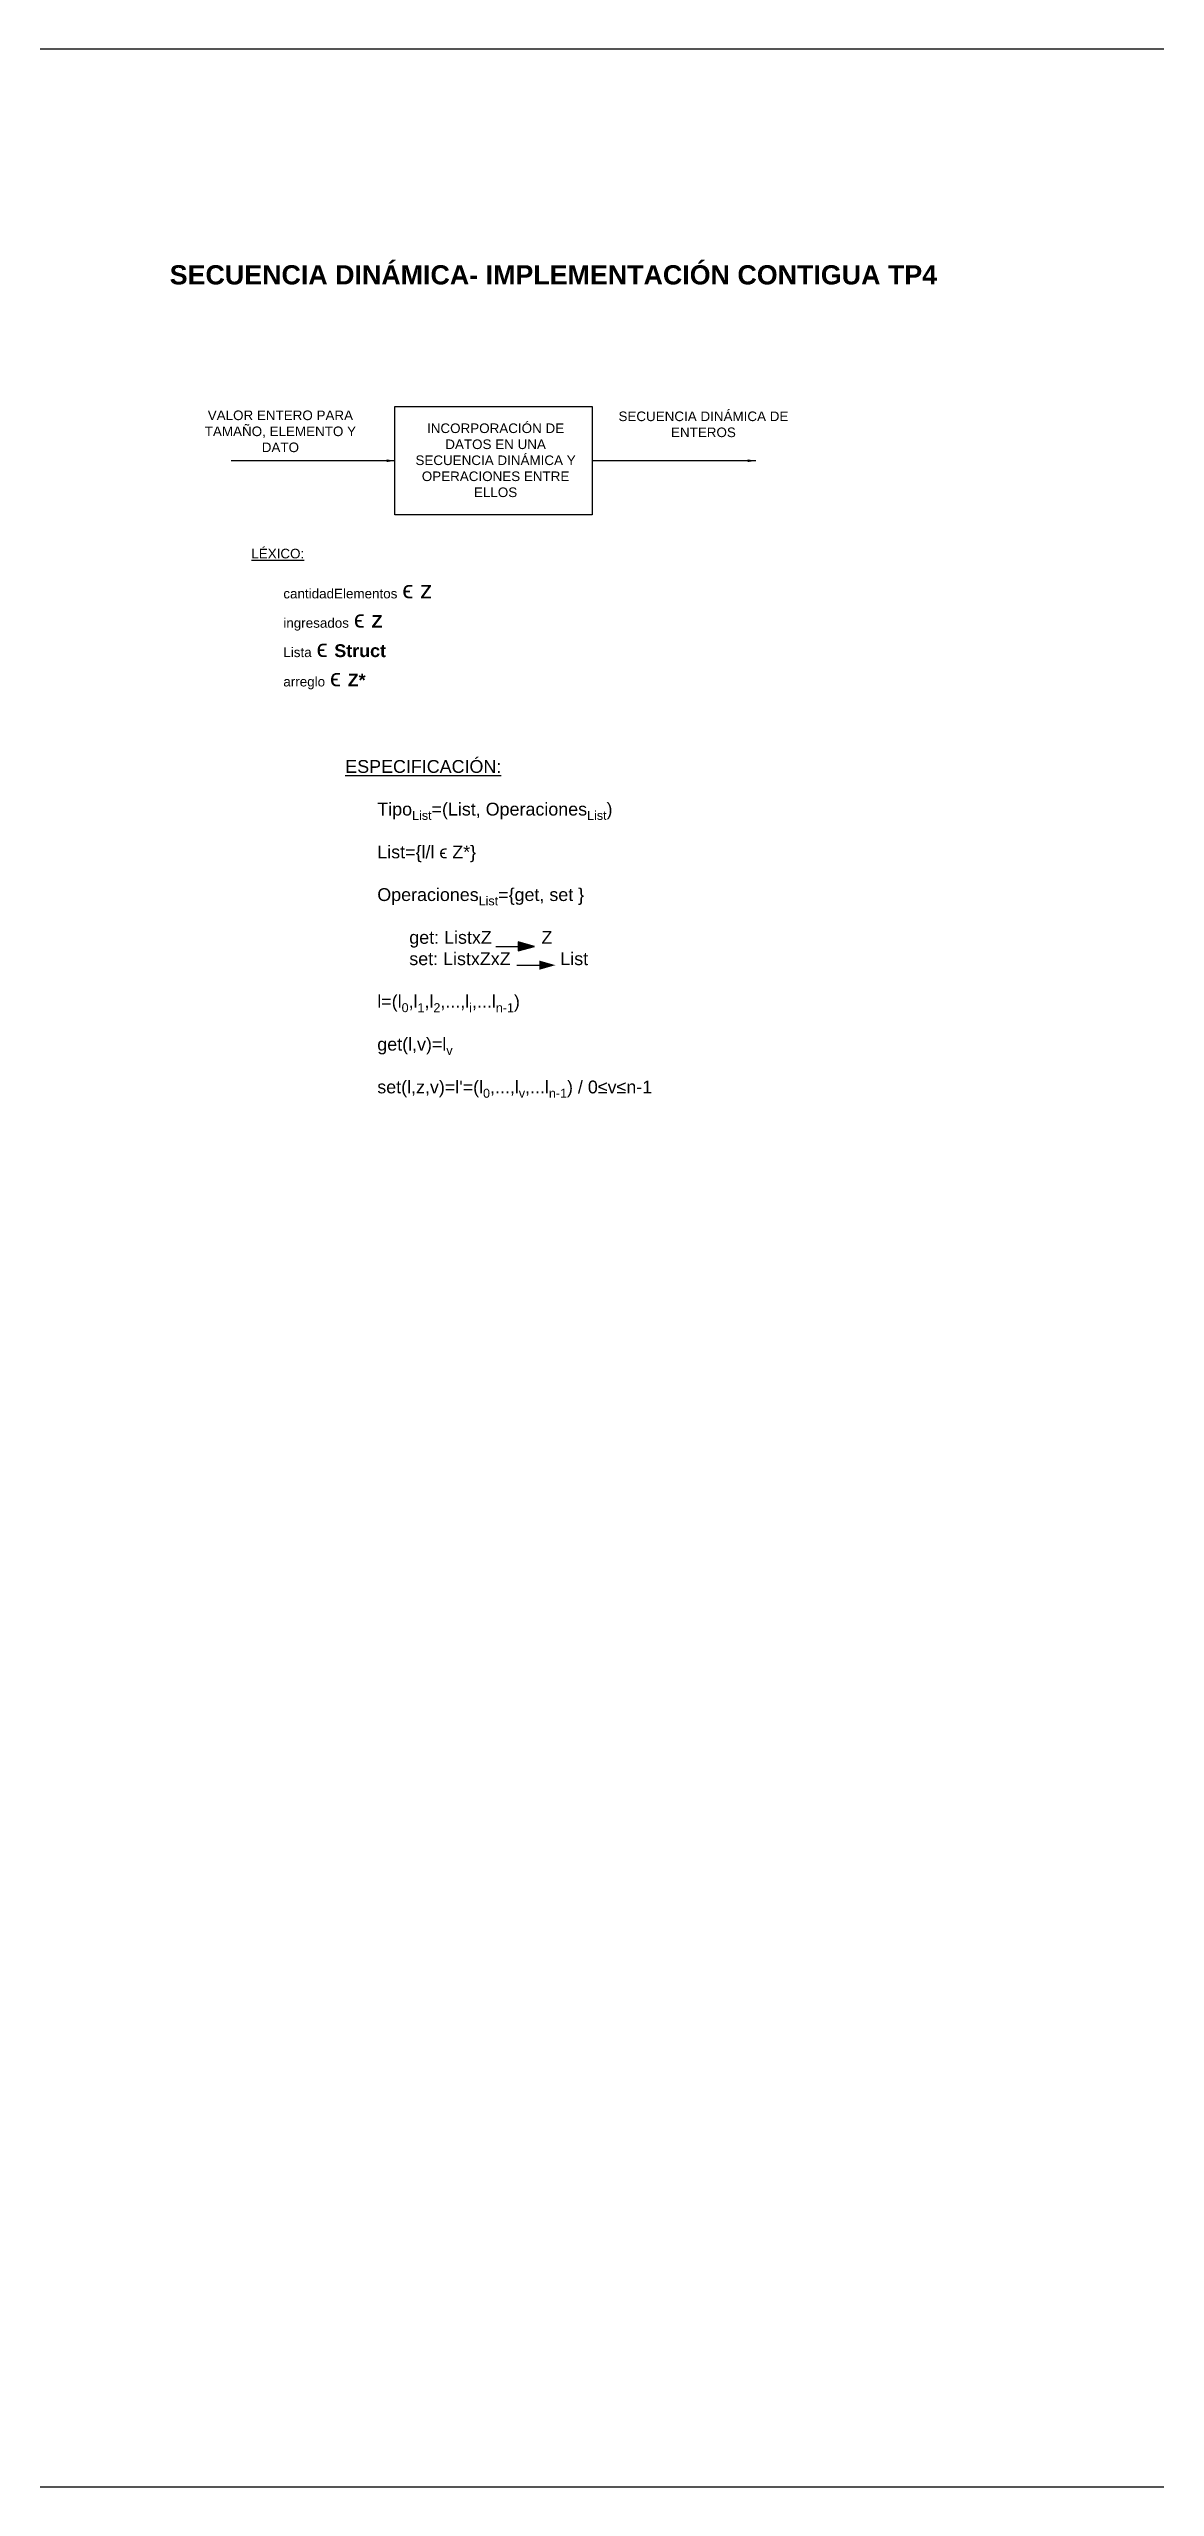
# Model space of a CAD drawing. Header units: millimetres. Extents: x 9955 to 14518, y 1647 to 2409.
# Drawn here: x 11105 to 11451, y 1647 to 2409 of the extents above; entities that cross this region are included whole.
import ezdxf

# ---------------------------------------------------------------- set-up
doc = ezdxf.new("R2010")
doc.units = ezdxf.units.MM
doc.styles.get("Standard").update_dxf_attribs({"font": 'arial.ttf'})

msp = doc.modelspace()

# ---------------------------------------------------------------- hatches: boundary and pattern name
h = msp.add_hatch(color=256)
h.dxf.hatch_style = 1
h.paths.add_polyline_path([(11251.61, 2129.6), (11251.61, 2126.72), (11256.66, 2128.16)])
h = msp.add_hatch(color=256)
h.dxf.hatch_style = 1
h.paths.add_polyline_path([(11258.16, 2123.73), (11258.16, 2120.85), (11263.21, 2122.29)])

# ---------------------------------------------------------------- linework, layer by layer
for p, q in [((11213.03, 2279.87), (11161.91, 2279.87)), ((11325.83, 2279.87), (11274.72, 2279.87)), ((11274.72, 2279.87), (11274.72, 2268.98)), ((11244.57, 2128.16), (11251.61, 2128.16)), ((11251.12, 2122.29), (11258.16, 2122.29))]:
    msp.add_line(p, q)
for points in [[(9954.75, 2408.57), (12140.55, 2408.57), (12140.55, 1646.79), (9954.75, 1646.79)], [(11213.03, 2296.79), (11274.72, 2296.79), (11274.72, 2262.95), (11213.03, 2262.95)], [(11251.61, 2129.6), (11251.61, 2126.72), (11256.66, 2128.16)]]:
    msp.add_lwpolyline(points, close=True)
for points in [[(11210.53, 2280.29), (11210.53, 2279.45), (11213.03, 2279.87)], [(11323.33, 2280.29), (11323.33, 2279.45), (11325.83, 2279.87)]]:
    msp.add_solid(points)

# ---------------------------------------------------------------- texts
at = {"attachment_point": 5}
for s, width, insert, char_height in [('{\\fArial|b1|i0|c0|p34;\\H1.2x;SECUENCIA DINÁMICA- IMPLEMENTACIÓN CONTIGUA TP4}', 251.3729, (11262.59, 2337.91), 5), ('{\\H1.2x;VALOR ENTERO PARA TAMAÑO, ELEMENTO Y DATO}', 54.9256, (11177.28, 2289.04), 2.5), ('{\\H1.2x;SECUENCIA DINÁMICA DE ENTEROS}', 54.0246, (11309.47, 2291.23), 2.5), ('{\\H1.2x;INCORPORACIÓN DE DATOS EN UNA SECUENCIA DINÁMICA Y OPERACIONES ENTRE ELLOS}', 55.4517, (11244.52, 2280), 2.5)]:
    msp.add_mtext_dynamic_manual_height_columns(s, width=width, gutter_width=12.5, heights=[0], dxfattribs=dict(at, insert=insert, char_height=char_height))
at = {"char_height": 2.5, "attachment_point": 4}
for s, insert, width in [('{\\H1.2x;\\LLÉXICO:\\P\\P\\l^IcantidadElementos\\H1.33333x; \\H1.375x;ϵ z\\H0.72727x;\\P\\H0.75x;^Iingresados\\H1.33333x; \\H1.375x;ϵ \\fArial|b1|i0|c0|p34;\\H0.72727x;Z\\fArial|b0|i0|c0|p34;\\H1.37499x; \\H0.72727x;\\P^I\\H0.75001x;Lista\\H1.33333x; \\H1.375x;ϵ \\fArial|b1|i0|c0|p34;\\H0.72728x;Struct\\fArial|b0|i0|c0|p34;\\H0.99998x;\\P^I\\H0.75001x;arreglo\\H1.33333x; \\H1.375x;ϵ \\fArial|b1|i0|c0|p34;\\H0.72728x;Z*\\fArial|b0|i0|c0|p34;\\H0.99998x;\\P^I}', (11168.2, 2226.58), 160.7666), ("\\A1;{\\H1.6x;\\LESPECIFICACIÓN:\\P\\l\\P^ITipo\\H0.7x;\\S^ List;\\H1.42857x;=(List, Operaciones\\H0.7x;\\S^ List;\\H1.42857x;)\\P^I\\L\\P\\l^IList=\\{l/l ϵ Z*\\}^I\\P\\P^IOperaciones\\H0.7x;\\S^ List;\\H1.42857x;=\\{get, set \\}\\P^I\\P\\pxl8;get: ListxZ          Z\\Pset: ListxZxZ          List\\P\\H0.99998x;\\P\\pl0;^Il=(l\\H0.7x;\\S^ 0;\\H1.42857x;,l\\H0.7x;\\S^ 1;\\H1.42858x;,l\\H0.7x;\\S^ 2;\\H1.42858x;,...,l\\H0.7x;\\S^ i;\\H1.42858x;,...l\\H0.7x;\\S^ n-1;\\H1.42858x;)\\P\\P^Iget(l,v)=l\\H0.7x;\\S^ v;\\H1.42857x;\\P\\P^Iset(l,z,v)=l'=(\\H0.99998x;l\\H0.7x;\\S^ 0;\\H1.42857x;,\\H1.00001x;...,l\\H0.7x;\\S^ v;\\H1.42858x;,...l\\H0.7x;\\S^ n-1;\\H1.42858x;) / 0≤v≤n-1\\fMS Shell Dlg 2|b0|i0|c0|p0;\\P\\fArial|b0|i0|c0|p34;\\P\\pl4;\\P\\P\\P\\pi-4;^I}", (11197.56, 2116.94), 141.6738)]:
    msp.add_mtext(s, dxfattribs=dict(at, insert=insert, width=width))

doc.saveas('drawing.dxf')
